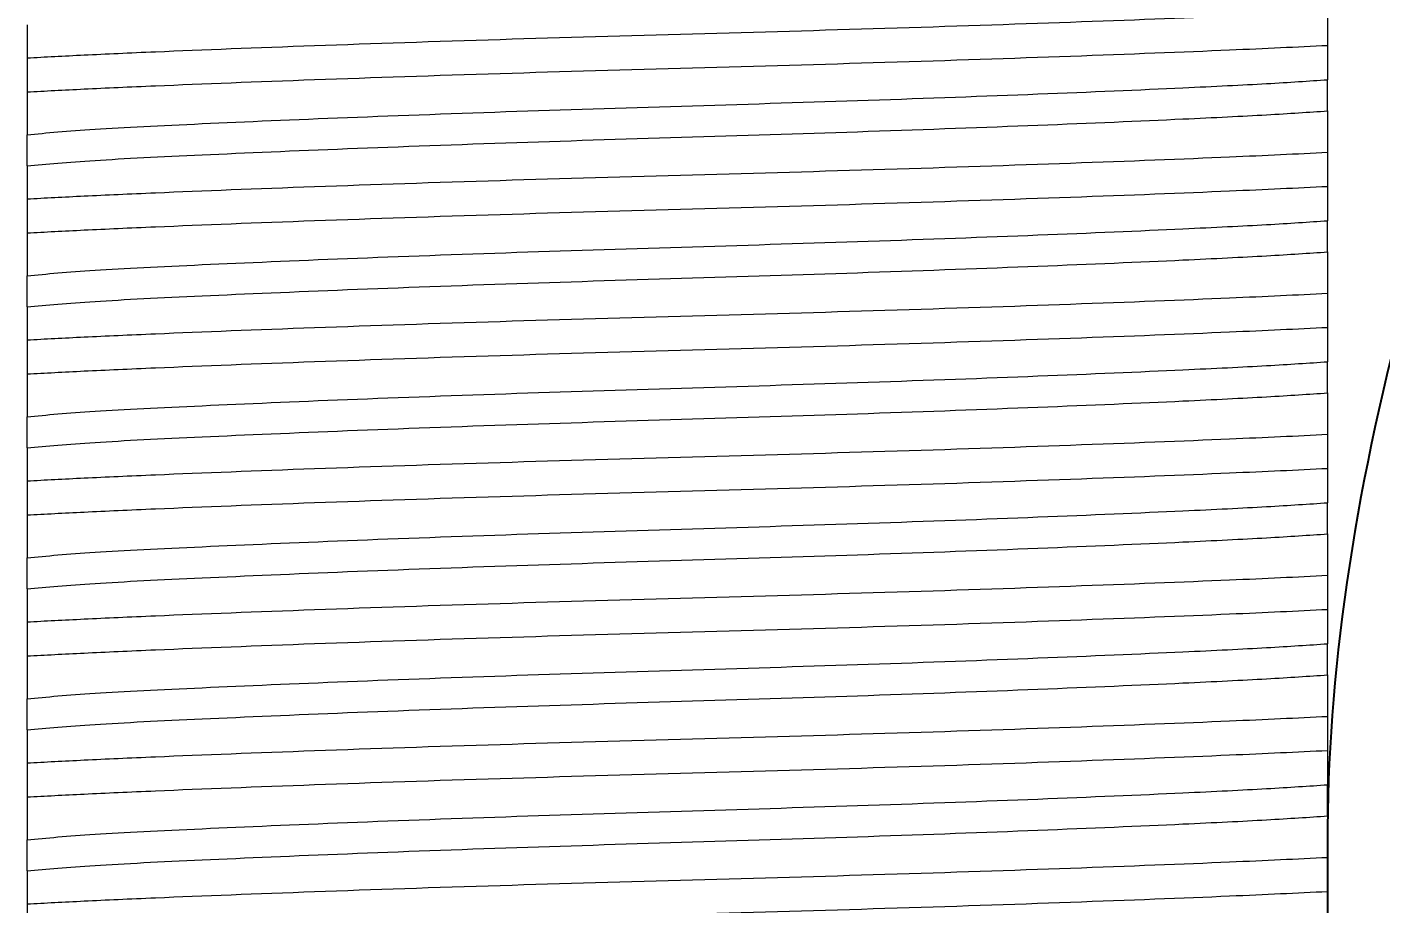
# Model space of a CAD drawing. Header units: inches. Extents: x 4.3 to 18.3, y 1.7 to 16.3.
# Drawn here: x 14.406 to 15.006, y 11.325 to 11.713 of the extents above; entities that cross this region are included whole.
import ezdxf

# ---------------------------------------------------------------- set-up
doc = ezdxf.new("R2010")
doc.units = ezdxf.units.IN
doc.header["$MEASUREMENT"] = 0
doc.header["$PDSIZE"] = -1
doc.layers.add('Dim', color=1, linetype='Continuous')
doc.layers.add('Object', color=4, linetype='Continuous')
doc.styles.get("Standard").update_dxf_attribs({"font": 'romans.shx'})
doc.dimstyles.get("Standard").update_dxf_attribs({"dimtxt": 0.125, "dimasz": 0.18, "dimexe": 0.06, "dimexo": 0.0625, "dimgap": 0.09, "dimtad": 0, "dimtih": 1, "dimtoh": 1, "dimdec": 4, "dimlfac": 2, "dimzin": 4, "dimdsep": 46, "dimlunit": 5, "dimtxsty": 'Standard', "dimcen": 0.09, "dimadec": 0, "dimazin": 1, "dimtfac": 1, "dimtdec": 4, "dimtofl": 0, "dimtmove": 0, "dimatfit": 0, "dimfxl": 0, "dimfrac": 2, "dimtolj": 1, "dimtzin": 0, "dimarcsym": 0})

# ---------------------------------------------------------------- blocks, each defined once
blk = doc.blocks.new('*D11')
at = {"layer": 'Defpoints', "color": 0}
for p in [(15.26401, 12.47252), (14.13726, 12.30108), (15.26401, 12.30108)]:
    blk.add_point(p, dxfattribs=at)
at = {"layer": 'Dim', "color": 0, "lineweight": -2}
for p, q in [((14.13726, 12.36358), (14.13726, 12.53252)), ((15.26401, 12.36358), (15.26401, 12.53252)), ((13.95726, 12.47252), (12.91194, 12.47252)), ((15.44401, 12.47252), (15.62401, 12.47252))]:
    blk.add_line(p, q, dxfattribs=at)
at = {"layer": 'Dim', "color": 0}
for points in [[(13.95726, 12.50252), (13.95726, 12.44252), (14.13726, 12.47252)], [(15.44401, 12.50252), (15.44401, 12.44252), (15.26401, 12.47252)]]:
    blk.add_solid(points, dxfattribs=at)
at = {"layer": 'Dim', "color": 0, "insert": (12.38444, 12.47252), "char_height": 0.125, "attachment_point": 5}
blk.add_mtext('\\A1;2 1/4\\P [55mm]\\PClearance\\PRequired\\PDirectly\\PBelow\\PCounter', dxfattribs=at)
blk = doc.blocks.new('*D16')
at = {"layer": 'Defpoints', "color": 0}
for p in [(14.23815, 13.30108), (10.10194, 4.9757), (14.70064, 4.9757)]:
    blk.add_point(p, dxfattribs=at)
at = {"layer": 'Dim', "color": 0, "lineweight": -2}
for p, q in [((14.17565, 13.30108), (10.04194, 13.30108)), ((10.10194, 13.12108), (10.10194, 9.4413)), ((10.10194, 5.1557), (10.10194, 8.83868)), ((14.63814, 4.9757), (10.04194, 4.9757))]:
    blk.add_line(p, q, dxfattribs=at)
at = {"layer": 'Dim', "color": 0}
for points in [[(10.07194, 13.12108), (10.13194, 13.12108), (10.10194, 13.30108)], [(10.07194, 5.1557), (10.13194, 5.1557), (10.10194, 4.9757)]]:
    blk.add_solid(points, dxfattribs=at)
at = {"layer": 'Dim', "color": 0, "insert": (10.10194, 9.13999), "char_height": 0.125, "attachment_point": 5}
blk.add_mtext('\\A1;16 5/8\\P [425mm]', dxfattribs=at)

msp = doc.modelspace()

# ---------------------------------------------------------------- linework, layer by layer
at = {"layer": 'Object', "linetype": 'Continuous', "lineweight": 15}
for p, q in [((14.982126, 11.676244), (14.982126, 11.690059)), ((14.982126, 11.613745), (14.982126, 11.627559)), ((14.982126, 11.551245), (14.982126, 11.565059)), ((14.982126, 11.488745), (14.982126, 11.502559)), ((14.982126, 11.426245), (14.982126, 11.440059)), ((14.982126, 11.363745), (14.982126, 11.377559))]:
    msp.add_line(p, q, dxfattribs=at)
at = {"layer": 'Object', "color": 4, "linetype": 'Continuous', "lineweight": 15}
for p, q in [((14.405638, 11.651847), (14.405638, 11.665661)), ((14.405638, 11.589348), (14.405638, 11.603161)), ((14.405638, 11.526847), (14.405638, 11.540661)), ((14.405638, 11.464347), (14.405638, 11.478161)), ((14.405638, 11.401847), (14.405638, 11.415661)), ((14.405638, 11.339347), (14.405638, 11.353161))]:
    msp.add_line(p, q, dxfattribs=at)
at = {"layer": 'Object', "color": 2}
msp.add_line((14.982126, 11.35209), (14.982126, 11.077479), dxfattribs=at)
msp.add_ellipse((15.237499, 11.611867), major_axis=(-0.16712, -0.470354), ratio=0.4105682, start_param=3.3030516, end_param=5.4354436, dxfattribs=at)
at = {"layer": 'Object', "linetype": 'Continuous', "lineweight": 15}
for points, knots in [([(14.405638, 11.699723), (14.413696, 11.700153), (14.430042, 11.701025), (14.470665, 11.702845), (14.531059, 11.705194), (14.613442, 11.707959), (14.70062, 11.710407), (14.787902, 11.712858), (14.869962, 11.715616), (14.93698, 11.718199), (14.968375, 11.719707), (14.982126, 11.720368)], [0, 0, 0, 0, 0.0682399, 0.1384329, 0.2668113, 0.3951897, 0.5191859, 0.6431821, 0.7715605, 0.8999389, 1, 1, 1, 1]), ([(14.982126, 11.720368), (14.982126, 11.719599), (14.982126, 11.718535), (14.982126, 11.715974), (14.982126, 11.714073), (14.982126, 11.712167), (14.982126, 11.710369), (14.982126, 11.708405), (14.982126, 11.706504), (14.982126, 11.705711), (14.982126, 11.705276)], [0, 0, 0, 0, 0.2557743, 0.3535557, 0.4521921, 0.5238963, 0.5955919, 0.6887317, 0.829069, 1, 1, 1, 1]), ([(14.405638, 11.684631), (14.413696, 11.685061), (14.430042, 11.685934), (14.470665, 11.687753), (14.531059, 11.690102), (14.613442, 11.692867), (14.70062, 11.695315), (14.787902, 11.697766), (14.869962, 11.700525), (14.93698, 11.703107), (14.968375, 11.704615), (14.982126, 11.705276)], [0, 0, 0, 0, 0.0682399, 0.1384329, 0.2668113, 0.3951897, 0.5191859, 0.6431821, 0.7715605, 0.8999389, 1, 1, 1, 1]), ([(14.982126, 11.705276), (14.982126, 11.703571), (14.982126, 11.70016), (14.982126, 11.694927), (14.982126, 11.691849), (14.982126, 11.690059)], [0, 0, 0, 0, 0.29499542, 0.58999617, 1, 1, 1, 1]), ([(14.405638, 11.665661), (14.414442, 11.666482), (14.432055, 11.668125), (14.481774, 11.670553), (14.545751, 11.673311), (14.621016, 11.676068), (14.700636, 11.678519), (14.780264, 11.680968), (14.855506, 11.68373), (14.914314, 11.686245), (14.956664, 11.688331), (14.973704, 11.689487), (14.982126, 11.690059)], [0, 0, 0, 0, 0.1035972, 0.2072464, 0.3150708, 0.4228953, 0.5270379, 0.6311805, 0.7390051, 0.8468297, 0.9242946, 1, 1, 1, 1]), ([(14.405638, 11.651847), (14.414442, 11.652668), (14.432055, 11.654311), (14.481774, 11.656739), (14.545751, 11.659497), (14.621016, 11.662254), (14.700636, 11.664705), (14.780264, 11.667154), (14.855506, 11.669916), (14.914314, 11.672431), (14.956664, 11.674517), (14.973704, 11.675673), (14.982126, 11.676244)], [0, 0, 0, 0, 0.1035972, 0.2072464, 0.3150708, 0.4228954, 0.5270379, 0.6311805, 0.7390051, 0.8468297, 0.9242946, 1, 1, 1, 1]), ([(14.982126, 11.676244), (14.982126, 11.67465), (14.982126, 11.671462), (14.982126, 11.665404), (14.982126, 11.660662), (14.982126, 11.657868)], [0, 0, 0, 0, 0.29123328, 0.5824622, 1, 1, 1, 1]), ([(14.405638, 11.637223), (14.413696, 11.637653), (14.430042, 11.638526), (14.470665, 11.640345), (14.531059, 11.642695), (14.613442, 11.645458), (14.70062, 11.647907), (14.787902, 11.650358), (14.869962, 11.653116), (14.93698, 11.655698), (14.968375, 11.657207), (14.982126, 11.657868)], [0, 0, 0, 0, 0.0682399, 0.1384329, 0.2668113, 0.3951897, 0.5191859, 0.6431821, 0.7715605, 0.8999389, 1, 1, 1, 1]), ([(14.982126, 11.657868), (14.982126, 11.657099), (14.982126, 11.656036), (14.982126, 11.653474), (14.982126, 11.651573), (14.982126, 11.649667), (14.982126, 11.647869), (14.982126, 11.645905), (14.982126, 11.644004), (14.982126, 11.643211), (14.982126, 11.642776)], [0, 0, 0, 0, 0.2557719, 0.3535524, 0.4521878, 0.5238914, 0.5955985, 0.6887269, 0.8290706, 1, 1, 1, 1]), ([(14.405638, 11.622132), (14.413696, 11.622562), (14.430042, 11.623434), (14.470665, 11.625253), (14.531059, 11.627603), (14.613442, 11.630366), (14.70062, 11.632815), (14.787902, 11.635266), (14.869962, 11.638024), (14.93698, 11.640607), (14.968375, 11.642115), (14.982126, 11.642776)], [0, 0, 0, 0, 0.0682399, 0.1384329, 0.2668113, 0.3951897, 0.5191859, 0.6431821, 0.7715605, 0.8999389, 1, 1, 1, 1]), ([(14.982126, 11.642776), (14.982126, 11.641071), (14.982126, 11.63766), (14.982126, 11.632427), (14.982126, 11.629349), (14.982126, 11.627559)], [0, 0, 0, 0, 0.2949957, 0.5899968, 1, 1, 1, 1]), ([(14.405638, 11.603161), (14.414442, 11.603982), (14.432055, 11.605624), (14.481774, 11.608054), (14.545751, 11.610811), (14.621016, 11.613568), (14.700636, 11.616019), (14.780264, 11.618468), (14.855506, 11.62123), (14.914314, 11.623746), (14.956664, 11.625831), (14.973704, 11.626987), (14.982126, 11.627559)], [0, 0, 0, 0, 0.1035972, 0.2072464, 0.3150708, 0.4228954, 0.5270379, 0.6311805, 0.7390051, 0.8468297, 0.9242946, 1, 1, 1, 1]), ([(14.405638, 11.589348), (14.414442, 11.590168), (14.432055, 11.59181), (14.481774, 11.59424), (14.545751, 11.596997), (14.621016, 11.599754), (14.700636, 11.602205), (14.780264, 11.604654), (14.855506, 11.607416), (14.914314, 11.609931), (14.956664, 11.612017), (14.973704, 11.613173), (14.982126, 11.613745)], [0, 0, 0, 0, 0.1035972, 0.2072464, 0.3150708, 0.4228953, 0.5270379, 0.6311805, 0.7390051, 0.8468297, 0.9242946, 1, 1, 1, 1]), ([(14.982126, 11.613745), (14.982126, 11.61215), (14.982126, 11.608962), (14.982126, 11.602904), (14.982126, 11.598162), (14.982126, 11.595368)], [0, 0, 0, 0, 0.2912341, 0.5824627, 1, 1, 1, 1]), ([(14.405638, 11.574723), (14.413696, 11.575153), (14.430042, 11.576026), (14.470665, 11.577845), (14.531059, 11.580194), (14.613442, 11.582959), (14.70062, 11.585407), (14.787902, 11.587857), (14.869962, 11.590617), (14.93698, 11.593198), (14.968375, 11.594707), (14.982126, 11.595368)], [0, 0, 0, 0, 0.0682399, 0.1384329, 0.2668113, 0.3951897, 0.5191859, 0.6431821, 0.7715605, 0.8999389, 1, 1, 1, 1]), ([(14.982126, 11.595368), (14.982126, 11.594599), (14.982126, 11.593536), (14.982126, 11.590974), (14.982126, 11.589073), (14.982126, 11.587167), (14.982126, 11.585369), (14.982126, 11.583405), (14.982126, 11.581504), (14.982126, 11.580711), (14.982126, 11.580276)], [0, 0, 0, 0, 0.2557736, 0.3535547, 0.4521908, 0.5238948, 0.5955901, 0.6887297, 0.8290743, 1, 1, 1, 1]), ([(14.405638, 11.559631), (14.413696, 11.560061), (14.430042, 11.560934), (14.470665, 11.562753), (14.531059, 11.565103), (14.613442, 11.567866), (14.70062, 11.570316), (14.787902, 11.572766), (14.869962, 11.575525), (14.93698, 11.578106), (14.968375, 11.579615), (14.982126, 11.580276)], [0, 0, 0, 0, 0.0682399, 0.1384329, 0.2668113, 0.3951897, 0.5191859, 0.6431821, 0.7715605, 0.8999389, 1, 1, 1, 1]), ([(14.982126, 11.580276), (14.982126, 11.578571), (14.982126, 11.575161), (14.982126, 11.569927), (14.982126, 11.566849), (14.982126, 11.565059)], [0, 0, 0, 0, 0.29499542, 0.58999617, 1, 1, 1, 1]), ([(14.405638, 11.540661), (14.414442, 11.541482), (14.432055, 11.543124), (14.481774, 11.545553), (14.545751, 11.548311), (14.621016, 11.551068), (14.700636, 11.553519), (14.780264, 11.555968), (14.855506, 11.55873), (14.914314, 11.561245), (14.956664, 11.563331), (14.973704, 11.564487), (14.982126, 11.565059)], [0, 0, 0, 0, 0.1035972, 0.2072464, 0.3150708, 0.4228953, 0.5270379, 0.6311805, 0.7390051, 0.8468297, 0.9242946, 1, 1, 1, 1]), ([(14.405638, 11.526847), (14.414442, 11.527668), (14.432055, 11.529311), (14.481774, 11.531739), (14.545751, 11.534497), (14.621016, 11.537254), (14.700636, 11.539705), (14.780264, 11.542154), (14.855506, 11.544916), (14.914314, 11.547431), (14.956664, 11.549517), (14.973704, 11.550673), (14.982126, 11.551245)], [0, 0, 0, 0, 0.1035972, 0.2072464, 0.3150708, 0.4228953, 0.5270379, 0.6311805, 0.7390051, 0.8468297, 0.9242946, 1, 1, 1, 1]), ([(14.982126, 11.551245), (14.982126, 11.54965), (14.982126, 11.546462), (14.982126, 11.540405), (14.982126, 11.535662), (14.982126, 11.532868)], [0, 0, 0, 0, 0.2912329, 0.5824614, 1, 1, 1, 1]), ([(14.405638, 11.512223), (14.413696, 11.512653), (14.430042, 11.513526), (14.470665, 11.515345), (14.531059, 11.517694), (14.613442, 11.520459), (14.70062, 11.522907), (14.787902, 11.525358), (14.869962, 11.528116), (14.93698, 11.530699), (14.968375, 11.532207), (14.982126, 11.532868)], [0, 0, 0, 0, 0.0682399, 0.1384329, 0.2668113, 0.3951897, 0.5191859, 0.6431821, 0.7715605, 0.8999389, 1, 1, 1, 1]), ([(14.982126, 11.532868), (14.982126, 11.532099), (14.982126, 11.531035), (14.982126, 11.528474), (14.982126, 11.526573), (14.982126, 11.524667), (14.982126, 11.522869), (14.982126, 11.520905), (14.982126, 11.519004), (14.982126, 11.518211), (14.982126, 11.517776)], [0, 0, 0, 0, 0.25577404, 0.35355531, 0.45218013, 0.52389687, 0.59559235, 0.68873203, 0.8290692, 1, 1, 1, 1]), ([(14.405638, 11.497131), (14.413696, 11.497561), (14.430042, 11.498434), (14.470665, 11.500253), (14.531059, 11.502603), (14.613442, 11.505367), (14.70062, 11.507815), (14.787902, 11.510266), (14.869962, 11.513025), (14.93698, 11.515606), (14.968375, 11.517115), (14.982126, 11.517776)], [0, 0, 0, 0, 0.0682399, 0.1384329, 0.2668113, 0.3951897, 0.5191859, 0.6431821, 0.7715605, 0.8999389, 1, 1, 1, 1]), ([(14.982126, 11.517776), (14.982126, 11.516071), (14.982126, 11.51266), (14.982126, 11.507427), (14.982126, 11.504349), (14.982126, 11.502559)], [0, 0, 0, 0, 0.29499557, 0.58999646, 1, 1, 1, 1]), ([(14.405638, 11.478161), (14.414442, 11.478982), (14.432055, 11.480624), (14.481774, 11.483053), (14.545751, 11.485811), (14.621016, 11.488568), (14.700636, 11.491019), (14.780264, 11.493468), (14.855506, 11.49623), (14.914314, 11.498745), (14.956664, 11.500831), (14.973704, 11.501987), (14.982126, 11.502559)], [0, 0, 0, 0, 0.1035972, 0.2072464, 0.3150708, 0.4228954, 0.5270379, 0.6311805, 0.7390051, 0.8468297, 0.9242946, 1, 1, 1, 1]), ([(14.405638, 11.464347), (14.414442, 11.465168), (14.432055, 11.46681), (14.481774, 11.469239), (14.545751, 11.471997), (14.621016, 11.474754), (14.700636, 11.477205), (14.780264, 11.479654), (14.855506, 11.482416), (14.914314, 11.484931), (14.956664, 11.487017), (14.973704, 11.488173), (14.982126, 11.488745)], [0, 0, 0, 0, 0.1035972, 0.2072464, 0.3150708, 0.4228953, 0.5270379, 0.6311805, 0.7390051, 0.8468297, 0.9242946, 1, 1, 1, 1]), ([(14.982126, 11.488745), (14.982126, 11.48715), (14.982126, 11.483962), (14.982126, 11.477905), (14.982126, 11.473162), (14.982126, 11.470368)], [0, 0, 0, 0, 0.2912335, 0.582462, 1, 1, 1, 1]), ([(14.405638, 11.449723), (14.413696, 11.450153), (14.430042, 11.451026), (14.470665, 11.452845), (14.531059, 11.455195), (14.613442, 11.457958), (14.70062, 11.460407), (14.787902, 11.462858), (14.869962, 11.465616), (14.93698, 11.468198), (14.968375, 11.469707), (14.982126, 11.470368)], [0, 0, 0, 0, 0.0682399, 0.1384329, 0.2668113, 0.3951897, 0.5191859, 0.6431821, 0.7715605, 0.8999389, 1, 1, 1, 1]), ([(14.982126, 11.470368), (14.982126, 11.469599), (14.982126, 11.468536), (14.982126, 11.465974), (14.982126, 11.464073), (14.982126, 11.462167), (14.982126, 11.460369), (14.982126, 11.458405), (14.982126, 11.456504), (14.982126, 11.455711), (14.982126, 11.455276)], [0, 0, 0, 0, 0.25577047, 0.35355613, 0.45218644, 0.52389041, 0.59559183, 0.6887313, 0.829072, 1, 1, 1, 1]), ([(14.405638, 11.434632), (14.413696, 11.435062), (14.430042, 11.435934), (14.470665, 11.437753), (14.531059, 11.440103), (14.613442, 11.442866), (14.70062, 11.445315), (14.787902, 11.447766), (14.869962, 11.450525), (14.93698, 11.453107), (14.968375, 11.454615), (14.982126, 11.455276)], [0, 0, 0, 0, 0.0682399, 0.1384329, 0.2668113, 0.3951897, 0.5191859, 0.6431821, 0.7715605, 0.8999389, 1, 1, 1, 1]), ([(14.982126, 11.455276), (14.982126, 11.453571), (14.982126, 11.45016), (14.982126, 11.444927), (14.982126, 11.441849), (14.982126, 11.440059)], [0, 0, 0, 0, 0.29499542, 0.58999617, 1, 1, 1, 1]), ([(14.405638, 11.415661), (14.414442, 11.416482), (14.432055, 11.418124), (14.481774, 11.420553), (14.545751, 11.423311), (14.621016, 11.426068), (14.700636, 11.428519), (14.780264, 11.430968), (14.855506, 11.43373), (14.914314, 11.436245), (14.956664, 11.438331), (14.973704, 11.439487), (14.982126, 11.440059)], [0, 0, 0, 0, 0.1035972, 0.2072464, 0.3150708, 0.4228954, 0.5270379, 0.6311805, 0.7390051, 0.8468297, 0.9242946, 1, 1, 1, 1]), ([(14.405638, 11.401847), (14.414442, 11.402668), (14.432055, 11.404311), (14.481774, 11.406739), (14.545751, 11.409497), (14.621016, 11.412254), (14.700636, 11.414705), (14.780264, 11.417154), (14.855506, 11.419916), (14.914314, 11.422431), (14.956664, 11.424517), (14.973704, 11.425673), (14.982126, 11.426245)], [0, 0, 0, 0, 0.1035972, 0.2072464, 0.3150708, 0.4228954, 0.5270379, 0.6311805, 0.7390051, 0.8468297, 0.9242946, 1, 1, 1, 1]), ([(14.982126, 11.426245), (14.982126, 11.42465), (14.982126, 11.421462), (14.982126, 11.415405), (14.982126, 11.410662), (14.982126, 11.407868)], [0, 0, 0, 0, 0.2912335, 0.582462, 1, 1, 1, 1]), ([(14.405638, 11.387223), (14.413696, 11.387653), (14.430042, 11.388526), (14.470665, 11.390345), (14.531059, 11.392694), (14.613442, 11.395458), (14.70062, 11.397907), (14.787902, 11.400358), (14.869962, 11.403116), (14.93698, 11.405698), (14.968375, 11.407207), (14.982126, 11.407868)], [0, 0, 0, 0, 0.0682399, 0.1384329, 0.2668113, 0.3951897, 0.5191859, 0.6431821, 0.7715605, 0.8999389, 1, 1, 1, 1]), ([(14.982126, 11.407868), (14.982126, 11.407099), (14.982126, 11.406036), (14.982126, 11.403474), (14.982126, 11.401573), (14.982126, 11.399667), (14.982126, 11.397869), (14.982126, 11.395905), (14.982126, 11.394004), (14.982126, 11.393211), (14.982126, 11.392776)], [0, 0, 0, 0, 0.255774, 0.3535552, 0.4521914, 0.5238955, 0.595591, 0.6887307, 0.8290717, 1, 1, 1, 1]), ([(14.405638, 11.372131), (14.413696, 11.372561), (14.430042, 11.373434), (14.470665, 11.375253), (14.531059, 11.377603), (14.613442, 11.380366), (14.70062, 11.382815), (14.787902, 11.385266), (14.869962, 11.388025), (14.93698, 11.390607), (14.968375, 11.392115), (14.982126, 11.392776)], [0, 0, 0, 0, 0.0682399, 0.1384329, 0.2668113, 0.3951897, 0.5191859, 0.6431821, 0.7715605, 0.8999389, 1, 1, 1, 1]), ([(14.982126, 11.392776), (14.982126, 11.391071), (14.982126, 11.387661), (14.982126, 11.382427), (14.982126, 11.379349), (14.982126, 11.377559)], [0, 0, 0, 0, 0.2949954, 0.58999669, 1, 1, 1, 1]), ([(14.405638, 11.353161), (14.414442, 11.353982), (14.432055, 11.355625), (14.481774, 11.358053), (14.545751, 11.360811), (14.621016, 11.363568), (14.700636, 11.366019), (14.780264, 11.368468), (14.855506, 11.37123), (14.914314, 11.373745), (14.956664, 11.375831), (14.973704, 11.376987), (14.982126, 11.377559)], [0, 0, 0, 0, 0.1035972, 0.2072464, 0.3150708, 0.4228953, 0.5270379, 0.6311805, 0.7390051, 0.8468297, 0.9242946, 1, 1, 1, 1]), ([(14.405638, 11.339347), (14.414442, 11.340168), (14.432055, 11.34181), (14.481774, 11.344239), (14.545751, 11.346997), (14.621016, 11.349754), (14.700636, 11.352205), (14.780264, 11.354654), (14.855506, 11.357416), (14.914314, 11.359931), (14.956664, 11.362017), (14.973704, 11.363173), (14.982126, 11.363745)], [0, 0, 0, 0, 0.1035972, 0.2072464, 0.3150708, 0.4228954, 0.5270379, 0.6311805, 0.7390051, 0.8468297, 0.9242946, 1, 1, 1, 1]), ([(14.982126, 11.363745), (14.982126, 11.36215), (14.982126, 11.358962), (14.982126, 11.352905), (14.982126, 11.348162), (14.982126, 11.345368)], [0, 0, 0, 0, 0.29123308, 0.5824618, 1, 1, 1, 1]), ([(14.405638, 11.324723), (14.413696, 11.325153), (14.430042, 11.326026), (14.470665, 11.327845), (14.531059, 11.330194), (14.613442, 11.332958), (14.70062, 11.335407), (14.787902, 11.337858), (14.869962, 11.340617), (14.93698, 11.343198), (14.968375, 11.344707), (14.982126, 11.345368)], [0, 0, 0, 0, 0.0682399, 0.1384329, 0.2668113, 0.3951897, 0.5191859, 0.6431821, 0.7715605, 0.8999389, 1, 1, 1, 1]), ([(14.982126, 11.345368), (14.982126, 11.344599), (14.982126, 11.343536), (14.982126, 11.340974), (14.982126, 11.339073), (14.982126, 11.337167), (14.982126, 11.335369), (14.982126, 11.333405), (14.982126, 11.331504), (14.982126, 11.330711), (14.982126, 11.330276)], [0, 0, 0, 0, 0.255774, 0.3535552, 0.4521914, 0.5238955, 0.595591, 0.6887307, 0.8290717, 1, 1, 1, 1]), ([(14.405638, 11.309631), (14.413696, 11.310061), (14.430042, 11.310934), (14.470665, 11.312753), (14.531059, 11.315103), (14.613442, 11.317867), (14.70062, 11.320315), (14.787902, 11.322766), (14.869962, 11.325525), (14.93698, 11.328106), (14.968375, 11.329615), (14.982126, 11.330276)], [0, 0, 0, 0, 0.0682399, 0.1384329, 0.2668113, 0.3951897, 0.5191859, 0.6431821, 0.7715605, 0.8999389, 1, 1, 1, 1]), ([(14.982126, 11.330276), (14.982126, 11.328571), (14.982126, 11.32516), (14.982126, 11.319927), (14.982126, 11.316849), (14.982126, 11.315059)], [0, 0, 0, 0, 0.294996, 0.5899967, 1, 1, 1, 1])]:
    msp.add_open_spline(points, degree=3, knots=knots, dxfattribs=at)
at = {"layer": 'Object', "color": 4, "linetype": 'Continuous', "lineweight": 15}
for points, knots in [([(14.405638, 11.714347), (14.405638, 11.712498), (14.405638, 11.709719), (14.405638, 11.704367), (14.405638, 11.701272), (14.405638, 11.699723)], [0, 0, 0, 0, 0.4989684, 0.7493787, 1, 1, 1, 1]), ([(14.405638, 11.699723), (14.405638, 11.699162), (14.405638, 11.698367), (14.405638, 11.696287), (14.405638, 11.694604), (14.405638, 11.692833), (14.405638, 11.691299), (14.405638, 11.689608), (14.405638, 11.687533), (14.405638, 11.68579), (14.405638, 11.684984), (14.405638, 11.684631)], [0, 0, 0, 0, 0.227318, 0.3218122, 0.417163, 0.4780314, 0.5390773, 0.5981234, 0.6963109, 0.8672018, 1, 1, 1, 1]), ([(14.405638, 11.684631), (14.405638, 11.682883), (14.405638, 11.67829), (14.405638, 11.671659), (14.405638, 11.667662), (14.405638, 11.665661)], [0, 0, 0, 0, 0.2349035, 0.6171209, 1, 1, 1, 1]), ([(14.405638, 11.651847), (14.405638, 11.649997), (14.405638, 11.647219), (14.405638, 11.641867), (14.405638, 11.638772), (14.405638, 11.637223)], [0, 0, 0, 0, 0.4989684, 0.7493787, 1, 1, 1, 1]), ([(14.405638, 11.637223), (14.405638, 11.636662), (14.405638, 11.635867), (14.405638, 11.633788), (14.405638, 11.632104), (14.405638, 11.630333), (14.405638, 11.628799), (14.405638, 11.627108), (14.405638, 11.625033), (14.405638, 11.623291), (14.405638, 11.622484), (14.405638, 11.622132)], [0, 0, 0, 0, 0.2273187, 0.3218061, 0.4171571, 0.478037, 0.5390713, 0.5981285, 0.6963163, 0.8672014, 1, 1, 1, 1]), ([(14.405638, 11.622132), (14.405638, 11.620383), (14.405638, 11.61579), (14.405638, 11.609159), (14.405638, 11.605162), (14.405638, 11.603161)], [0, 0, 0, 0, 0.2349033, 0.6171213, 1, 1, 1, 1]), ([(14.405638, 11.589348), (14.405638, 11.587498), (14.405638, 11.58472), (14.405638, 11.579367), (14.405638, 11.576272), (14.405638, 11.574723)], [0, 0, 0, 0, 0.498968, 0.7493789, 1, 1, 1, 1]), ([(14.405638, 11.574723), (14.405638, 11.574162), (14.405638, 11.573367), (14.405638, 11.571287), (14.405638, 11.569604), (14.405638, 11.567833), (14.405638, 11.566299), (14.405638, 11.564608), (14.405638, 11.562533), (14.405638, 11.56079), (14.405638, 11.559984), (14.405638, 11.559631)], [0, 0, 0, 0, 0.2273147, 0.3218094, 0.4171606, 0.4780406, 0.5390751, 0.5981215, 0.6963095, 0.8672011, 1, 1, 1, 1]), ([(14.405638, 11.559631), (14.405638, 11.557883), (14.405638, 11.55329), (14.405638, 11.546659), (14.405638, 11.542662), (14.405638, 11.540661)], [0, 0, 0, 0, 0.23490348, 0.61712176, 1, 1, 1, 1]), ([(14.405638, 11.526847), (14.405638, 11.524998), (14.405638, 11.522219), (14.405638, 11.516867), (14.405638, 11.513772), (14.405638, 11.512223)], [0, 0, 0, 0, 0.4989682, 0.7493784, 1, 1, 1, 1]), ([(14.405638, 11.512223), (14.405638, 11.511662), (14.405638, 11.510867), (14.405638, 11.508787), (14.405638, 11.507104), (14.405638, 11.505333), (14.405638, 11.503799), (14.405638, 11.502108), (14.405638, 11.500033), (14.405638, 11.49829), (14.405638, 11.497484), (14.405638, 11.497131)], [0, 0, 0, 0, 0.2273166, 0.3218076, 0.4171587, 0.4780386, 0.5390788, 0.5981251, 0.696313, 0.8672013, 1, 1, 1, 1]), ([(14.405638, 11.497131), (14.405638, 11.495383), (14.405638, 11.49079), (14.405638, 11.484159), (14.405638, 11.480162), (14.405638, 11.478161)], [0, 0, 0, 0, 0.2349039, 0.6171211, 1, 1, 1, 1]), ([(14.405638, 11.464347), (14.405638, 11.462498), (14.405638, 11.459719), (14.405638, 11.454367), (14.405638, 11.451272), (14.405638, 11.449723)], [0, 0, 0, 0, 0.4989682, 0.7493788, 1, 1, 1, 1]), ([(14.405638, 11.449723), (14.405638, 11.449162), (14.405638, 11.448367), (14.405638, 11.446288), (14.405638, 11.444604), (14.405638, 11.442833), (14.405638, 11.441299), (14.405638, 11.439608), (14.405638, 11.437533), (14.405638, 11.43579), (14.405638, 11.434984), (14.405638, 11.434632)], [0, 0, 0, 0, 0.2273166, 0.3218075, 0.4171634, 0.4780376, 0.5390778, 0.5981241, 0.696312, 0.8672034, 1, 1, 1, 1]), ([(14.405638, 11.434632), (14.405638, 11.432883), (14.405638, 11.42829), (14.405638, 11.421659), (14.405638, 11.417662), (14.405638, 11.415661)], [0, 0, 0, 0, 0.2349039, 0.6171215, 1, 1, 1, 1]), ([(14.405638, 11.401847), (14.405638, 11.399998), (14.405638, 11.397219), (14.405638, 11.391867), (14.405638, 11.388772), (14.405638, 11.387223)], [0, 0, 0, 0, 0.498968, 0.7493787, 1, 1, 1, 1]), ([(14.405638, 11.387223), (14.405638, 11.386662), (14.405638, 11.385867), (14.405638, 11.383787), (14.405638, 11.382104), (14.405638, 11.380333), (14.405638, 11.378799), (14.405638, 11.377108), (14.405638, 11.375033), (14.405638, 11.37329), (14.405638, 11.372484), (14.405638, 11.372131)], [0, 0, 0, 0, 0.2273183, 0.3218091, 0.41716, 0.4780342, 0.5390743, 0.5981259, 0.6963136, 0.8672016, 1, 1, 1, 1]), ([(14.405638, 11.372131), (14.405638, 11.370383), (14.405638, 11.36579), (14.405638, 11.359159), (14.405638, 11.355162), (14.405638, 11.353161)], [0, 0, 0, 0, 0.2349035, 0.6171214, 1, 1, 1, 1]), ([(14.405638, 11.339347), (14.405638, 11.337498), (14.405638, 11.334719), (14.405638, 11.329367), (14.405638, 11.326272), (14.405638, 11.324723)], [0, 0, 0, 0, 0.4989682, 0.7493784, 1, 1, 1, 1]), ([(14.405638, 11.324723), (14.405638, 11.324162), (14.405638, 11.323367), (14.405638, 11.321287), (14.405638, 11.319604), (14.405638, 11.317833), (14.405638, 11.316299), (14.405638, 11.314608), (14.405638, 11.312533), (14.405638, 11.31079), (14.405638, 11.309984), (14.405638, 11.309631)], [0, 0, 0, 0, 0.2273167, 0.3218077, 0.4171588, 0.478033, 0.5390733, 0.598125, 0.6963129, 0.8672013, 1, 1, 1, 1])]:
    msp.add_open_spline(points, degree=3, knots=knots, dxfattribs=at)

# ---------------------------------------------------------------- dimensions: what is measured, and where the dimension line sits
at = {"layer": 'Dim'}
dim = msp.add_linear_dim(base=(10.101944, 4.975702), p1=(14.238146, 13.301079), p2=(14.700638, 4.975702), angle=90, dimstyle='Standard', override={"dimpost": '\\X'}, dxfattribs=at)
dim.commit()
dim.dimension.update_dxf_attribs({"geometry": '*D16', "text_midpoint": (10.101944, 9.139989), "dimtype": 160})
dim = msp.add_linear_dim(base=(15.26401, 12.472522), p1=(14.137265, 12.301079), p2=(15.26401, 12.301079), text='<>\\PClearance\\PRequired\\PDirectly\\PBelow\\PCounter', dimstyle='Standard', override={"dimpost": '\\X'}, dxfattribs=at)
dim.commit()
dim.dimension.update_dxf_attribs({"geometry": '*D11', "text_midpoint": (12.384438, 12.472522), "dimtype": 160})

doc.saveas('drawing.dxf')
